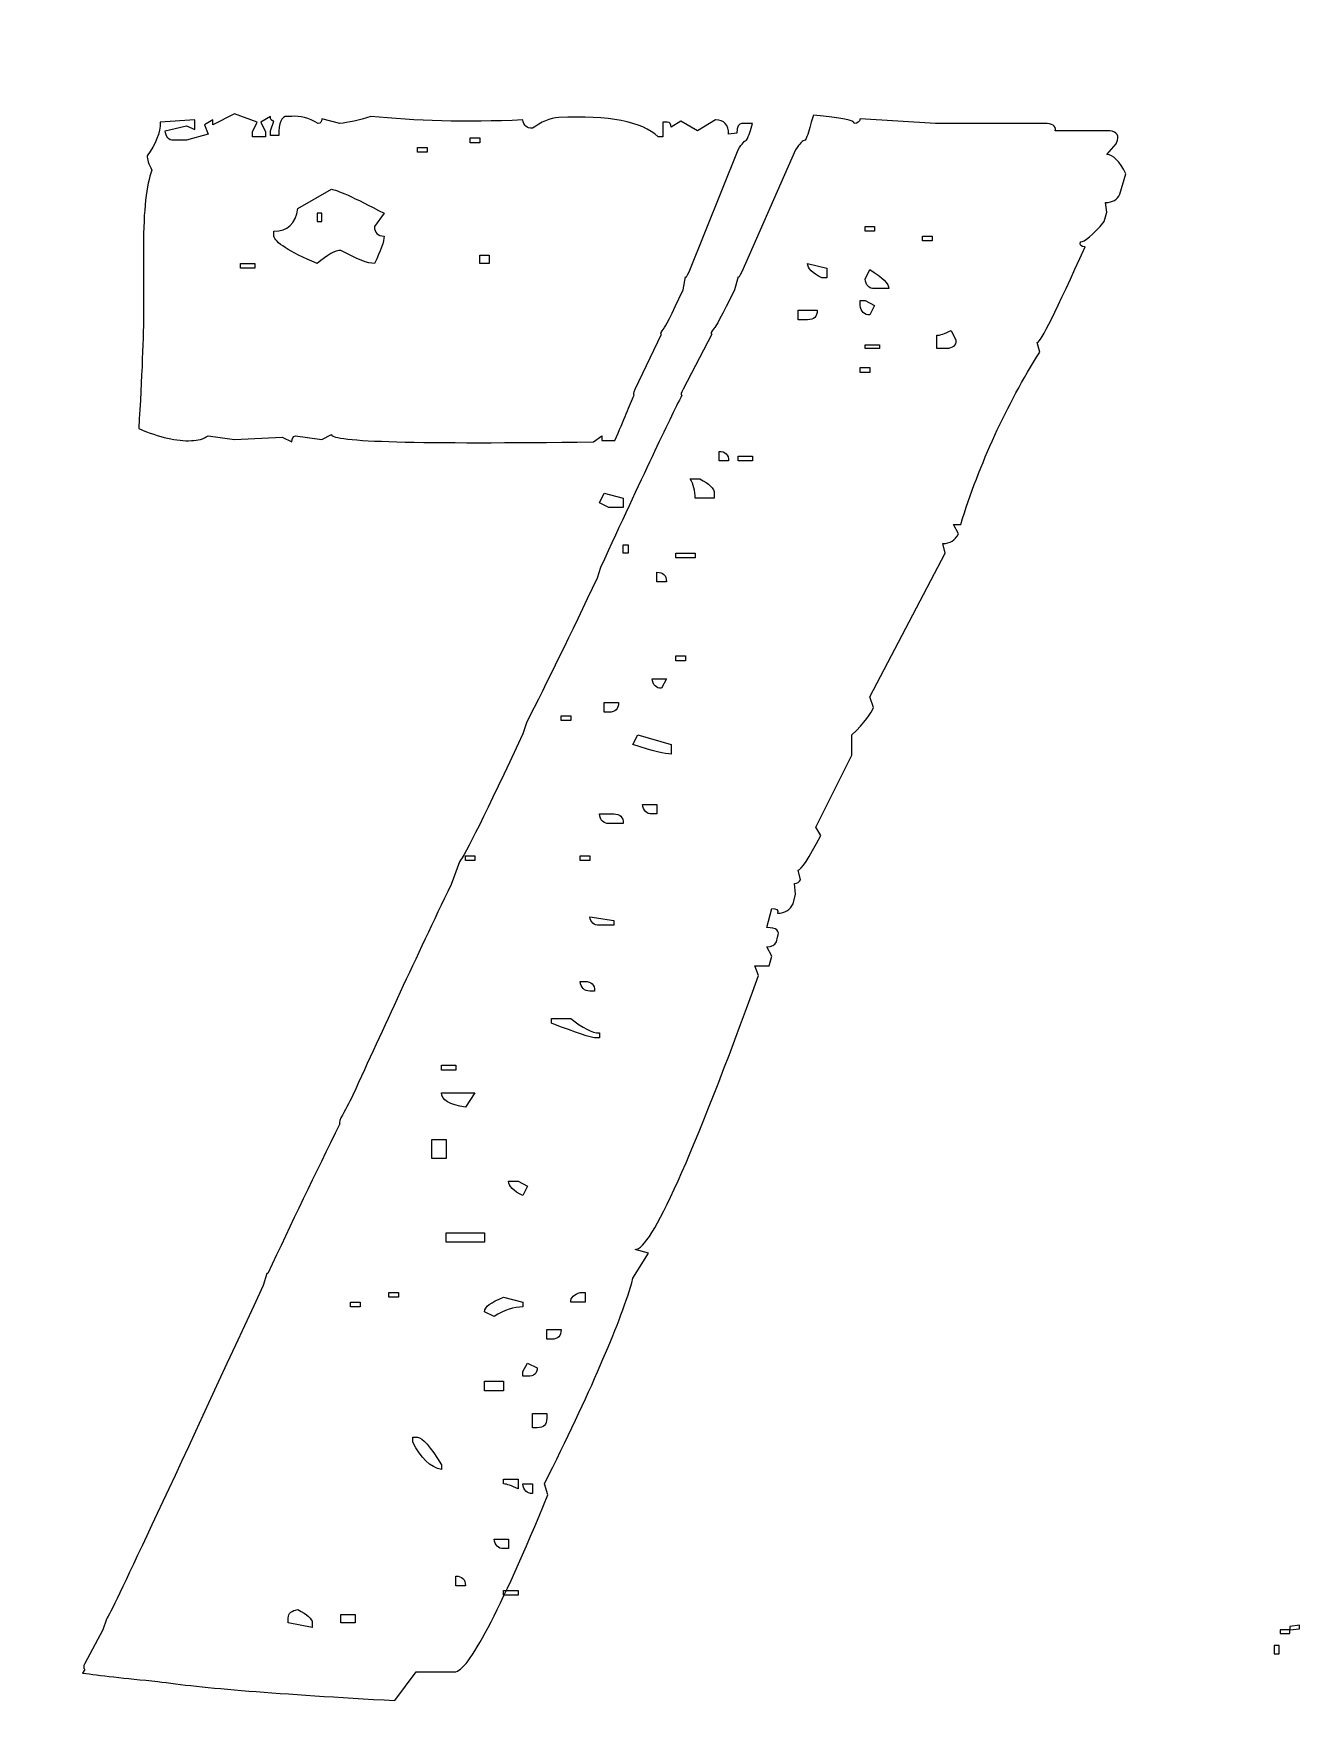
# Model space of a CAD drawing. Header units: centimetres. Extents: x -162 to 162, y -134 to 134.
# Drawn here: x 60.02 to 60.951, y -75.727 to -74.491 of the extents above; entities that cross this region are included whole.
import ezdxf

# ---------------------------------------------------------------- set-up
doc = ezdxf.new("R2010")
doc.units = ezdxf.units.CM
doc.header["$MEASUREMENT"] = 0
doc.layers.add('Capa 1', color=7, linetype='Continuous')
doc.layers.add('GUIDE', color=7, linetype='Continuous')

msp = doc.modelspace()

# ---------------------------------------------------------------- linework, layer by layer
at = {"layer": 'Capa 1', "lineweight": 9}
msp.add_open_spline([(64.17534, -77.13382), (64.17534, -77.13382), (63.52067, -77.13382), (63.52067, -77.13382), (63.52067, -77.13382), (63.52067, -73.08376), (63.52067, -73.08376), (63.52067, -73.08376), (49.42661, -73.08376), (49.42661, -73.08376), (49.42661, -73.08376), (49.42661, -77.13382), (49.42661, -77.13382), (49.42661, -77.13382), (48.77195, -77.13382), (48.77195, -77.13382), (48.71267, -77.13382), (48.66462, -77.1819), (48.66462, -77.24119), (48.66462, -77.24119), (48.66462, -77.78853), (48.66462, -77.78853), (48.66462, -77.84777), (48.71267, -77.89581), (48.77195, -77.89581), (48.77195, -77.89581), (49.42661, -77.89581), (49.42661, -77.89581), (49.42661, -77.89581), (63.52067, -77.89581), (63.52067, -77.89581), (63.52067, -77.89581), (64.17534, -77.89581), (64.17534, -77.89581), (64.23462, -77.89581), (64.28267, -77.84777), (64.28267, -77.78853), (64.28267, -77.78853), (64.28267, -77.24119), (64.28267, -77.24119), (64.28267, -77.1819), (64.23462, -77.13382), (64.17534, -77.13382)], degree=3, knots=[0, 0, 0, 0, 0.0714286, 0.0714286, 0.0714286, 0.1428571, 0.1428571, 0.1428571, 0.2142857, 0.2142857, 0.2142857, 0.2857143, 0.2857143, 0.2857143, 0.3571429, 0.3571429, 0.3571429, 0.4285714, 0.4285714, 0.4285714, 0.5, 0.5, 0.5, 0.5714286, 0.5714286, 0.5714286, 0.6428571, 0.6428571, 0.6428571, 0.7142857, 0.7142857, 0.7142857, 0.7857143, 0.7857143, 0.7857143, 0.8571429, 0.8571429, 0.8571429, 0.9285714, 0.9285714, 0.9285714, 1, 1, 1, 1], dxfattribs=at)
at = {"layer": 'Capa 1', "color": 2, "lineweight": 9}
for points, knots in [([(60.05568, -75.68652), (60.05568, -75.68652), (60.05742, -75.6839), (60.05742, -75.6839), (60.05626, -75.68332), (60.05626, -75.68186), (60.05742, -75.67954), (60.05742, -75.67954), (60.07052, -75.6551), (60.07052, -75.6551), (60.07052, -75.6551), (60.07314, -75.64724), (60.07314, -75.64724), (60.0743, -75.64724), (60.11241, -75.56606), (60.18748, -75.40371), (60.18748, -75.40371), (60.1901, -75.39498), (60.1901, -75.39498), (60.1901, -75.39498), (60.19097, -75.39498), (60.19097, -75.39498), (60.20785, -75.3589), (60.22531, -75.32253), (60.24335, -75.28587), (60.24277, -75.28587), (60.24306, -75.28441), (60.24422, -75.2815), (60.24713, -75.27626), (60.25004, -75.27074), (60.25295, -75.26492), (60.27506, -75.21604), (60.29892, -75.16483), (60.32453, -75.11129), (60.32453, -75.11129), (60.33064, -75.0947), (60.33064, -75.0947), (60.33471, -75.09005), (60.35013, -75.05892), (60.3769, -75.00131), (60.3769, -75.00131), (60.37952, -74.99345), (60.37952, -74.99345), (60.39465, -74.96377), (60.41181, -74.92857), (60.43102, -74.88783), (60.43102, -74.88783), (60.43364, -74.87998), (60.43364, -74.87998), (60.4639, -74.81422), (60.48368, -74.77232), (60.49299, -74.75428), (60.49183, -74.75428), (60.49212, -74.75283), (60.49386, -74.74992), (60.49386, -74.74992), (60.51481, -74.70976), (60.51481, -74.70976), (60.51365, -74.70976), (60.51423, -74.70831), (60.51656, -74.7054), (60.51714, -74.7054), (60.52209, -74.69609), (60.5314, -74.67747), (60.5314, -74.67747), (60.53402, -74.66787), (60.53402, -74.66787), (60.53402, -74.66903), (60.53489, -74.66787), (60.53664, -74.66437), (60.53664, -74.66437), (60.57592, -74.57534), (60.57592, -74.57534), (60.57882, -74.57068), (60.58115, -74.56836), (60.5829, -74.56836), (60.58464, -74.56487), (60.5861, -74.5605), (60.58726, -74.55526), (60.58726, -74.55526), (60.58901, -74.55003), (60.58901, -74.55003), (60.60938, -74.55177), (60.61927, -74.55381), (60.61869, -74.55614), (60.62101, -74.55614), (60.62247, -74.55497), (60.62305, -74.55264), (60.62305, -74.55264), (60.67804, -74.55614), (60.67804, -74.55614), (60.67804, -74.55614), (60.75747, -74.55614), (60.75747, -74.55614), (60.76329, -74.55614), (60.76591, -74.55788), (60.76533, -74.56137), (60.76533, -74.56137), (60.80286, -74.56137), (60.80286, -74.56137), (60.80927, -74.56137), (60.81188, -74.5637), (60.81072, -74.56836), (60.81072, -74.56836), (60.80985, -74.57098), (60.80985, -74.57098), (60.80985, -74.57098), (60.80286, -74.57883), (60.80286, -74.57883), (60.80752, -74.57883), (60.81218, -74.58349), (60.81683, -74.5928), (60.81683, -74.5928), (60.81247, -74.60764), (60.81247, -74.60764), (60.81072, -74.61171), (60.80723, -74.61375), (60.80199, -74.61375), (60.80199, -74.61375), (60.80286, -74.62073), (60.80286, -74.62073), (60.80286, -74.62073), (60.80112, -74.62771), (60.80112, -74.62771), (60.79239, -74.63761), (60.78657, -74.64255), (60.78366, -74.64255), (60.78308, -74.64488), (60.78424, -74.64604), (60.78715, -74.64604), (60.7662, -74.6926), (60.75457, -74.71587), (60.75224, -74.71587), (60.75224, -74.71587), (60.75398, -74.72286), (60.75398, -74.72286), (60.72954, -74.76185), (60.71034, -74.80374), (60.69637, -74.84855), (60.69637, -74.84855), (60.69114, -74.84855), (60.69114, -74.84855), (60.69114, -74.84855), (60.69463, -74.85553), (60.69463, -74.85553), (60.6923, -74.86019), (60.68852, -74.86252), (60.68328, -74.86252), (60.68328, -74.86252), (60.68503, -74.8695), (60.68503, -74.8695), (60.68503, -74.8695), (60.63003, -74.97425), (60.63003, -74.97425), (60.63003, -74.97425), (60.63265, -74.9821), (60.63265, -74.9821), (60.63149, -74.98618), (60.62625, -74.99287), (60.61694, -75.00218), (60.61694, -75.00218), (60.61694, -75.01702), (60.61694, -75.01702), (60.61694, -75.01702), (60.59075, -75.06939), (60.59075, -75.06939), (60.59075, -75.06939), (60.59425, -75.0755), (60.59425, -75.0755), (60.58552, -75.09238), (60.57999, -75.10081), (60.57766, -75.10081), (60.57766, -75.10081), (60.57941, -75.1078), (60.57941, -75.1078), (60.57882, -75.10954), (60.57737, -75.11042), (60.57504, -75.11042), (60.57504, -75.11042), (60.57592, -75.11827), (60.57592, -75.11827), (60.57592, -75.11827), (60.57417, -75.12526), (60.57417, -75.12526), (60.57184, -75.12991), (60.56806, -75.13224), (60.56282, -75.13224), (60.5634, -75.12991), (60.56195, -75.12875), (60.55846, -75.12875), (60.55846, -75.12875), (60.55497, -75.14271), (60.55497, -75.14271), (60.56195, -75.14271), (60.56457, -75.14504), (60.56282, -75.1497), (60.56282, -75.1497), (60.56195, -75.15319), (60.56195, -75.15319), (60.56079, -75.15552), (60.55846, -75.15668), (60.55497, -75.15668), (60.55497, -75.15668), (60.55846, -75.16366), (60.55846, -75.16366), (60.55846, -75.16366), (60.55671, -75.17065), (60.55671, -75.17065), (60.55671, -75.17065), (60.54624, -75.17065), (60.54624, -75.17065), (60.54624, -75.17065), (60.54886, -75.17763), (60.54886, -75.17763), (60.50056, -75.31089), (60.47059, -75.37752), (60.45895, -75.37752), (60.45895, -75.37752), (60.46855, -75.38014), (60.46855, -75.38014), (60.46855, -75.38014), (60.4572, -75.39847), (60.4572, -75.39847), (60.4572, -75.39847), (60.45633, -75.40196), (60.45633, -75.40196), (60.44702, -75.43338), (60.42578, -75.48226), (60.39261, -75.5486), (60.39261, -75.5486), (60.39523, -75.55646), (60.39523, -75.55646), (60.35973, -75.64258), (60.33704, -75.68565), (60.32714, -75.68565), (60.32714, -75.68565), (60.29921, -75.68565), (60.29921, -75.68565), (60.29921, -75.68565), (60.2835, -75.7066), (60.2835, -75.7066), (60.19912, -75.70194), (60.14151, -75.69728), (60.11067, -75.69263), (60.08623, -75.6903), (60.0679, -75.68826), (60.05568, -75.68652)], [0, 0, 0, 0, 0.0121951, 0.0121951, 0.0121951, 0.0243902, 0.0243902, 0.0243902, 0.0365854, 0.0365854, 0.0365854, 0.0487805, 0.0487805, 0.0487805, 0.0609756, 0.0609756, 0.0609756, 0.0731707, 0.0731707, 0.0731707, 0.0853659, 0.0853659, 0.0853659, 0.097561, 0.097561, 0.097561, 0.1097561, 0.1097561, 0.1097561, 0.1219512, 0.1219512, 0.1219512, 0.1341463, 0.1341463, 0.1341463, 0.1463415, 0.1463415, 0.1463415, 0.1585366, 0.1585366, 0.1585366, 0.1707317, 0.1707317, 0.1707317, 0.1829268, 0.1829268, 0.1829268, 0.195122, 0.195122, 0.195122, 0.2073171, 0.2073171, 0.2073171, 0.2195122, 0.2195122, 0.2195122, 0.2317073, 0.2317073, 0.2317073, 0.2439024, 0.2439024, 0.2439024, 0.2560976, 0.2560976, 0.2560976, 0.2682927, 0.2682927, 0.2682927, 0.2804878, 0.2804878, 0.2804878, 0.2926829, 0.2926829, 0.2926829, 0.304878, 0.304878, 0.304878, 0.3170732, 0.3170732, 0.3170732, 0.3292683, 0.3292683, 0.3292683, 0.3414634, 0.3414634, 0.3414634, 0.3536585, 0.3536585, 0.3536585, 0.3658537, 0.3658537, 0.3658537, 0.3780488, 0.3780488, 0.3780488, 0.3902439, 0.3902439, 0.3902439, 0.402439, 0.402439, 0.402439, 0.4146341, 0.4146341, 0.4146341, 0.4268293, 0.4268293, 0.4268293, 0.4390244, 0.4390244, 0.4390244, 0.4512195, 0.4512195, 0.4512195, 0.4634146, 0.4634146, 0.4634146, 0.4756098, 0.4756098, 0.4756098, 0.4878049, 0.4878049, 0.4878049, 0.5, 0.5, 0.5, 0.5121951, 0.5121951, 0.5121951, 0.5243902, 0.5243902, 0.5243902, 0.5365854, 0.5365854, 0.5365854, 0.5487805, 0.5487805, 0.5487805, 0.5609756, 0.5609756, 0.5609756, 0.5731707, 0.5731707, 0.5731707, 0.5853659, 0.5853659, 0.5853659, 0.597561, 0.597561, 0.597561, 0.6097561, 0.6097561, 0.6097561, 0.6219512, 0.6219512, 0.6219512, 0.6341463, 0.6341463, 0.6341463, 0.6463415, 0.6463415, 0.6463415, 0.6585366, 0.6585366, 0.6585366, 0.6707317, 0.6707317, 0.6707317, 0.6829268, 0.6829268, 0.6829268, 0.695122, 0.695122, 0.695122, 0.7073171, 0.7073171, 0.7073171, 0.7195122, 0.7195122, 0.7195122, 0.7317073, 0.7317073, 0.7317073, 0.7439024, 0.7439024, 0.7439024, 0.7560976, 0.7560976, 0.7560976, 0.7682927, 0.7682927, 0.7682927, 0.7804878, 0.7804878, 0.7804878, 0.7926829, 0.7926829, 0.7926829, 0.804878, 0.804878, 0.804878, 0.8170732, 0.8170732, 0.8170732, 0.8292683, 0.8292683, 0.8292683, 0.8414634, 0.8414634, 0.8414634, 0.8536585, 0.8536585, 0.8536585, 0.8658537, 0.8658537, 0.8658537, 0.8780488, 0.8780488, 0.8780488, 0.8902439, 0.8902439, 0.8902439, 0.902439, 0.902439, 0.902439, 0.9146341, 0.9146341, 0.9146341, 0.9268293, 0.9268293, 0.9268293, 0.9390244, 0.9390244, 0.9390244, 0.9512195, 0.9512195, 0.9512195, 0.9634146, 0.9634146, 0.9634146, 0.9756098, 0.9756098, 0.9756098, 0.9878049, 0.9878049, 0.9878049, 1, 1, 1, 1]), ([(60.44411, -74.78745), (60.44411, -74.78745), (60.43451, -74.78745), (60.43451, -74.78745), (60.43451, -74.78745), (60.43451, -74.78396), (60.43451, -74.78396), (60.43451, -74.78396), (60.4284, -74.78832), (60.4284, -74.78832), (60.30096, -74.79007), (60.23724, -74.78832), (60.23724, -74.78309), (60.23724, -74.78309), (60.23025, -74.78658), (60.23025, -74.78658), (60.23025, -74.78658), (60.21105, -74.78396), (60.21105, -74.78396), (60.2093, -74.78454), (60.20843, -74.786), (60.20843, -74.78832), (60.20843, -74.78832), (60.20145, -74.78483), (60.20145, -74.78483), (60.20145, -74.78483), (60.16653, -74.78658), (60.16653, -74.78658), (60.16653, -74.78658), (60.14733, -74.78396), (60.14733, -74.78396), (60.14384, -74.78629), (60.13977, -74.78745), (60.13511, -74.78745), (60.12464, -74.78803), (60.11183, -74.78512), (60.0967, -74.77872), (60.09903, -74.74031), (60.10019, -74.71122), (60.10019, -74.69143), (60.10019, -74.69143), (60.10019, -74.64604), (60.10019, -74.64604), (60.10019, -74.61927), (60.10223, -74.60065), (60.1063, -74.59018), (60.10398, -74.58552), (60.10281, -74.58203), (60.10281, -74.5797), (60.10921, -74.57098), (60.11241, -74.56283), (60.11241, -74.55526), (60.11241, -74.55526), (60.13773, -74.55352), (60.13773, -74.55352), (60.13773, -74.55352), (60.13773, -74.5605), (60.13773, -74.5605), (60.13773, -74.5605), (60.13162, -74.55788), (60.13162, -74.55788), (60.13162, -74.55788), (60.11591, -74.56137), (60.11591, -74.56137), (60.11649, -74.56603), (60.11852, -74.56836), (60.12202, -74.56836), (60.12202, -74.56836), (60.13162, -74.56836), (60.13162, -74.56836), (60.13162, -74.56836), (60.14733, -74.56399), (60.14733, -74.56399), (60.14733, -74.56399), (60.14471, -74.55701), (60.14471, -74.55701), (60.14471, -74.55701), (60.15082, -74.55352), (60.15082, -74.55352), (60.15082, -74.55352), (60.15082, -74.55701), (60.15082, -74.55701), (60.15082, -74.55701), (60.16653, -74.54915), (60.16653, -74.54915), (60.16653, -74.54915), (60.18312, -74.55526), (60.18312, -74.55526), (60.18312, -74.55526), (60.17963, -74.56225), (60.17963, -74.56225), (60.17963, -74.56225), (60.17963, -74.56574), (60.17963, -74.56574), (60.17963, -74.56574), (60.18923, -74.56574), (60.18923, -74.56574), (60.18923, -74.56574), (60.18923, -74.56225), (60.18923, -74.56225), (60.18923, -74.56225), (60.18574, -74.55526), (60.18574, -74.55526), (60.18574, -74.55526), (60.19272, -74.5509), (60.19272, -74.5509), (60.19272, -74.55323), (60.19359, -74.55439), (60.19534, -74.55439), (60.19534, -74.55439), (60.19272, -74.56137), (60.19272, -74.56137), (60.19272, -74.56137), (60.19272, -74.56487), (60.19272, -74.56487), (60.19272, -74.56487), (60.19883, -74.56487), (60.19883, -74.56487), (60.19883, -74.55555), (60.20087, -74.5509), (60.20494, -74.5509), (60.20494, -74.5509), (60.20843, -74.5509), (60.20843, -74.5509), (60.21425, -74.55032), (60.22065, -74.55206), (60.22764, -74.55614), (60.22938, -74.55614), (60.23025, -74.55497), (60.23025, -74.55264), (60.23025, -74.55264), (60.24335, -74.55614), (60.24335, -74.55614), (60.24975, -74.55555), (60.25731, -74.55381), (60.26604, -74.5509), (60.29805, -74.55439), (60.335, -74.55526), (60.3769, -74.55352), (60.37748, -74.55759), (60.37981, -74.55963), (60.38388, -74.55963), (60.39028, -74.55497), (60.39668, -74.55235), (60.40308, -74.55177), (60.43975, -74.55003), (60.4639, -74.55468), (60.47553, -74.56574), (60.47553, -74.56574), (60.47903, -74.56574), (60.47903, -74.56574), (60.47903, -74.56574), (60.47903, -74.55526), (60.47903, -74.55526), (60.47903, -74.55526), (60.48252, -74.55526), (60.48252, -74.55526), (60.48426, -74.55526), (60.48514, -74.55643), (60.48514, -74.55875), (60.48514, -74.55875), (60.49212, -74.55439), (60.49212, -74.55439), (60.49212, -74.55439), (60.50434, -74.56137), (60.50434, -74.56137), (60.50434, -74.56137), (60.51743, -74.55352), (60.51743, -74.55352), (60.52383, -74.55352), (60.52703, -74.55701), (60.52703, -74.56399), (60.52703, -74.56399), (60.53314, -74.56312), (60.53314, -74.56312), (60.53314, -74.55846), (60.53431, -74.55614), (60.53664, -74.55614), (60.53664, -74.55614), (60.54449, -74.55614), (60.54449, -74.55614), (60.54333, -74.56079), (60.54187, -74.56487), (60.54013, -74.56836), (60.53896, -74.56836), (60.53693, -74.57068), (60.53402, -74.57534), (60.53402, -74.57534), (60.49823, -74.66437), (60.49823, -74.66437), (60.49648, -74.66787), (60.49561, -74.66903), (60.49561, -74.66787), (60.49561, -74.66787), (60.49386, -74.67747), (60.49386, -74.67747), (60.48514, -74.69609), (60.48048, -74.7054), (60.4799, -74.7054), (60.47757, -74.70831), (60.47699, -74.70976), (60.47815, -74.70976), (60.47815, -74.70976), (60.45895, -74.74992), (60.45895, -74.74992), (60.45779, -74.75283), (60.45749, -74.75428), (60.45808, -74.75428), (60.45517, -74.76126), (60.45051, -74.77232), (60.44411, -74.78745)], [0, 0, 0, 0, 0.0142857, 0.0142857, 0.0142857, 0.0285714, 0.0285714, 0.0285714, 0.0428571, 0.0428571, 0.0428571, 0.0571429, 0.0571429, 0.0571429, 0.0714286, 0.0714286, 0.0714286, 0.0857143, 0.0857143, 0.0857143, 0.1, 0.1, 0.1, 0.1142857, 0.1142857, 0.1142857, 0.1285714, 0.1285714, 0.1285714, 0.1428571, 0.1428571, 0.1428571, 0.1571429, 0.1571429, 0.1571429, 0.1714286, 0.1714286, 0.1714286, 0.1857143, 0.1857143, 0.1857143, 0.2, 0.2, 0.2, 0.2142857, 0.2142857, 0.2142857, 0.2285714, 0.2285714, 0.2285714, 0.2428571, 0.2428571, 0.2428571, 0.2571429, 0.2571429, 0.2571429, 0.2714286, 0.2714286, 0.2714286, 0.2857143, 0.2857143, 0.2857143, 0.3, 0.3, 0.3, 0.3142857, 0.3142857, 0.3142857, 0.3285714, 0.3285714, 0.3285714, 0.3428571, 0.3428571, 0.3428571, 0.3571429, 0.3571429, 0.3571429, 0.3714286, 0.3714286, 0.3714286, 0.3857143, 0.3857143, 0.3857143, 0.4, 0.4, 0.4, 0.4142857, 0.4142857, 0.4142857, 0.4285714, 0.4285714, 0.4285714, 0.4428571, 0.4428571, 0.4428571, 0.4571429, 0.4571429, 0.4571429, 0.4714286, 0.4714286, 0.4714286, 0.4857143, 0.4857143, 0.4857143, 0.5, 0.5, 0.5, 0.5142857, 0.5142857, 0.5142857, 0.5285714, 0.5285714, 0.5285714, 0.5428571, 0.5428571, 0.5428571, 0.5571429, 0.5571429, 0.5571429, 0.5714286, 0.5714286, 0.5714286, 0.5857143, 0.5857143, 0.5857143, 0.6, 0.6, 0.6, 0.6142857, 0.6142857, 0.6142857, 0.6285714, 0.6285714, 0.6285714, 0.6428571, 0.6428571, 0.6428571, 0.6571429, 0.6571429, 0.6571429, 0.6714286, 0.6714286, 0.6714286, 0.6857143, 0.6857143, 0.6857143, 0.7, 0.7, 0.7, 0.7142857, 0.7142857, 0.7142857, 0.7285714, 0.7285714, 0.7285714, 0.7428571, 0.7428571, 0.7428571, 0.7571429, 0.7571429, 0.7571429, 0.7714286, 0.7714286, 0.7714286, 0.7857143, 0.7857143, 0.7857143, 0.8, 0.8, 0.8, 0.8142857, 0.8142857, 0.8142857, 0.8285714, 0.8285714, 0.8285714, 0.8428571, 0.8428571, 0.8428571, 0.8571429, 0.8571429, 0.8571429, 0.8714286, 0.8714286, 0.8714286, 0.8857143, 0.8857143, 0.8857143, 0.9, 0.9, 0.9, 0.9142857, 0.9142857, 0.9142857, 0.9285714, 0.9285714, 0.9285714, 0.9428571, 0.9428571, 0.9428571, 0.9571429, 0.9571429, 0.9571429, 0.9714286, 0.9714286, 0.9714286, 0.9857143, 0.9857143, 0.9857143, 1, 1, 1, 1]), ([(60.30008, -74.57359), (60.30008, -74.57359), (60.30008, -74.57709), (60.30008, -74.57709), (60.30008, -74.57709), (60.30707, -74.57709), (60.30707, -74.57709), (60.30707, -74.57709), (60.30707, -74.57359), (60.30707, -74.57359), (60.30707, -74.57359), (60.30008, -74.57359), (60.30008, -74.57359)], [0, 0, 0, 0, 0.25, 0.25, 0.25, 0.5, 0.5, 0.5, 0.75, 0.75, 0.75, 1, 1, 1, 1]), ([(60.33849, -74.56661), (60.33849, -74.56661), (60.33849, -74.5701), (60.33849, -74.5701), (60.33849, -74.5701), (60.34547, -74.5701), (60.34547, -74.5701), (60.34547, -74.5701), (60.34547, -74.56661), (60.34547, -74.56661), (60.34547, -74.56661), (60.33849, -74.56661), (60.33849, -74.56661)], [0, 0, 0, 0, 0.25, 0.25, 0.25, 0.5, 0.5, 0.5, 0.75, 0.75, 0.75, 1, 1, 1, 1]), ([(60.23724, -74.60414), (60.23724, -74.60414), (60.2128, -74.61811), (60.2128, -74.61811), (60.21105, -74.62917), (60.20523, -74.6347), (60.19534, -74.6347), (60.19534, -74.6347), (60.19534, -74.63819), (60.19534, -74.63819), (60.19592, -74.64284), (60.2064, -74.64953), (60.22676, -74.65826), (60.23433, -74.65186), (60.24015, -74.64866), (60.24422, -74.64866), (60.25586, -74.65506), (60.26401, -74.65826), (60.26866, -74.65826), (60.27332, -74.64895), (60.27564, -74.64226), (60.27564, -74.63819), (60.27099, -74.63819), (60.26866, -74.63586), (60.26866, -74.6312), (60.26866, -74.6312), (60.27564, -74.6216), (60.27564, -74.6216), (60.25353, -74.60996), (60.24073, -74.60414), (60.23724, -74.60414)], [0, 0, 0, 0, 0.1, 0.1, 0.1, 0.2, 0.2, 0.2, 0.3, 0.3, 0.3, 0.4, 0.4, 0.4, 0.5, 0.5, 0.5, 0.6, 0.6, 0.6, 0.7, 0.7, 0.7, 0.8, 0.8, 0.8, 0.9, 0.9, 0.9, 1, 1, 1, 1]), ([(60.22676, -74.6216), (60.22676, -74.6216), (60.23025, -74.6216), (60.23025, -74.6216), (60.23025, -74.6216), (60.23025, -74.62771), (60.23025, -74.62771), (60.23025, -74.62771), (60.22676, -74.62771), (60.22676, -74.62771), (60.22676, -74.62771), (60.22676, -74.6216), (60.22676, -74.6216)], [0, 0, 0, 0, 0.25, 0.25, 0.25, 0.5, 0.5, 0.5, 0.75, 0.75, 0.75, 1, 1, 1, 1]), ([(60.62654, -74.6312), (60.62654, -74.6312), (60.62654, -74.6347), (60.62654, -74.6347), (60.62654, -74.6347), (60.63353, -74.6347), (60.63353, -74.6347), (60.63353, -74.6347), (60.63353, -74.6312), (60.63353, -74.6312), (60.63353, -74.6312), (60.62654, -74.6312), (60.62654, -74.6312)], [0, 0, 0, 0, 0.25, 0.25, 0.25, 0.5, 0.5, 0.5, 0.75, 0.75, 0.75, 1, 1, 1, 1]), ([(60.66844, -74.63819), (60.66844, -74.63819), (60.66844, -74.64168), (60.66844, -74.64168), (60.66844, -74.64168), (60.67542, -74.64168), (60.67542, -74.64168), (60.67542, -74.64168), (60.67542, -74.63819), (60.67542, -74.63819), (60.67542, -74.63819), (60.66844, -74.63819), (60.66844, -74.63819)], [0, 0, 0, 0, 0.25, 0.25, 0.25, 0.5, 0.5, 0.5, 0.75, 0.75, 0.75, 1, 1, 1, 1]), ([(60.1709, -74.65826), (60.1709, -74.65826), (60.1709, -74.66176), (60.1709, -74.66176), (60.1709, -74.66176), (60.18137, -74.66176), (60.18137, -74.66176), (60.18137, -74.66176), (60.18137, -74.65826), (60.18137, -74.65826), (60.18137, -74.65826), (60.1709, -74.65826), (60.1709, -74.65826)], [0, 0, 0, 0, 0.25, 0.25, 0.25, 0.5, 0.5, 0.5, 0.75, 0.75, 0.75, 1, 1, 1, 1]), ([(60.34547, -74.65215), (60.34547, -74.65215), (60.34547, -74.65826), (60.34547, -74.65826), (60.34547, -74.65826), (60.35246, -74.65826), (60.35246, -74.65826), (60.35246, -74.65826), (60.35246, -74.65215), (60.35246, -74.65215), (60.35246, -74.65215), (60.34547, -74.65215), (60.34547, -74.65215)], [0, 0, 0, 0, 0.25, 0.25, 0.25, 0.5, 0.5, 0.5, 0.75, 0.75, 0.75, 1, 1, 1, 1]), ([(60.58464, -74.65826), (60.58464, -74.66176), (60.58814, -74.66525), (60.59512, -74.66874), (60.59512, -74.66874), (60.59861, -74.66874), (60.59861, -74.66874), (60.59861, -74.66874), (60.59861, -74.66176), (60.59861, -74.66176), (60.59861, -74.66176), (60.58464, -74.65826), (60.58464, -74.65826)], [0, 0, 0, 0, 0.25, 0.25, 0.25, 0.5, 0.5, 0.5, 0.75, 0.75, 0.75, 1, 1, 1, 1]), ([(60.63003, -74.66263), (60.63003, -74.66263), (60.62654, -74.66961), (60.62654, -74.66961), (60.62712, -74.67427), (60.62945, -74.67659), (60.63353, -74.67659), (60.63353, -74.67659), (60.644, -74.67659), (60.644, -74.67659), (60.644, -74.6731), (60.63934, -74.66845), (60.63003, -74.66263)], [0, 0, 0, 0, 0.25, 0.25, 0.25, 0.5, 0.5, 0.5, 0.75, 0.75, 0.75, 1, 1, 1, 1]), ([(60.62305, -74.68532), (60.62305, -74.68532), (60.62305, -74.68881), (60.62305, -74.68881), (60.62363, -74.69347), (60.62596, -74.6958), (60.63003, -74.6958), (60.63003, -74.6958), (60.63353, -74.68881), (60.63353, -74.68881), (60.63353, -74.68881), (60.62654, -74.68532), (60.62654, -74.68532), (60.62654, -74.68532), (60.62305, -74.68532), (60.62305, -74.68532)], [0, 0, 0, 0, 0.2, 0.2, 0.2, 0.4, 0.4, 0.4, 0.6, 0.6, 0.6, 0.8, 0.8, 0.8, 1, 1, 1, 1]), ([(60.57766, -74.69231), (60.57766, -74.69231), (60.57766, -74.69929), (60.57766, -74.69929), (60.57766, -74.69929), (60.58464, -74.69929), (60.58464, -74.69929), (60.5893, -74.69929), (60.59163, -74.69696), (60.59163, -74.69231), (60.59163, -74.69231), (60.57766, -74.69231), (60.57766, -74.69231)], [0, 0, 0, 0, 0.25, 0.25, 0.25, 0.5, 0.5, 0.5, 0.75, 0.75, 0.75, 1, 1, 1, 1]), ([(60.67892, -74.71064), (60.67892, -74.71064), (60.67892, -74.72024), (60.67892, -74.72024), (60.67892, -74.72024), (60.6859, -74.72024), (60.6859, -74.72024), (60.69055, -74.72024), (60.69288, -74.7182), (60.69288, -74.71413), (60.69288, -74.71413), (60.68939, -74.70714), (60.68939, -74.70714), (60.68473, -74.70947), (60.68124, -74.71064), (60.67892, -74.71064)], [0, 0, 0, 0, 0.2, 0.2, 0.2, 0.4, 0.4, 0.4, 0.6, 0.6, 0.6, 0.8, 0.8, 0.8, 1, 1, 1, 1]), ([(60.62654, -74.71762), (60.62654, -74.71762), (60.62654, -74.72024), (60.62654, -74.72024), (60.62654, -74.72024), (60.63702, -74.72024), (60.63702, -74.72024), (60.63702, -74.72024), (60.63702, -74.71762), (60.63702, -74.71762), (60.63702, -74.71762), (60.62654, -74.71762), (60.62654, -74.71762)], [0, 0, 0, 0, 0.25, 0.25, 0.25, 0.5, 0.5, 0.5, 0.75, 0.75, 0.75, 1, 1, 1, 1]), ([(60.62305, -74.7342), (60.62305, -74.7342), (60.62305, -74.7377), (60.62305, -74.7377), (60.62305, -74.7377), (60.63003, -74.7377), (60.63003, -74.7377), (60.63003, -74.7377), (60.63003, -74.7342), (60.63003, -74.7342), (60.63003, -74.7342), (60.62305, -74.7342), (60.62305, -74.7342)], [0, 0, 0, 0, 0.25, 0.25, 0.25, 0.5, 0.5, 0.5, 0.75, 0.75, 0.75, 1, 1, 1, 1]), ([(60.52005, -74.79531), (60.52005, -74.79531), (60.52005, -74.80229), (60.52005, -74.80229), (60.52005, -74.80229), (60.52703, -74.80229), (60.52703, -74.80229), (60.52703, -74.79763), (60.52471, -74.79531), (60.52005, -74.79531)], [0, 0, 0, 0, 0.3333333, 0.3333333, 0.3333333, 0.6666667, 0.6666667, 0.6666667, 1, 1, 1, 1]), ([(60.53402, -74.7988), (60.53402, -74.7988), (60.53402, -74.80229), (60.53402, -74.80229), (60.53402, -74.80229), (60.54449, -74.80229), (60.54449, -74.80229), (60.54449, -74.80229), (60.54449, -74.7988), (60.54449, -74.7988), (60.54449, -74.7988), (60.53402, -74.7988), (60.53402, -74.7988)], [0, 0, 0, 0, 0.25, 0.25, 0.25, 0.5, 0.5, 0.5, 0.75, 0.75, 0.75, 1, 1, 1, 1]), ([(60.4991, -74.81538), (60.50143, -74.81946), (60.50259, -74.82411), (60.50259, -74.82935), (60.50259, -74.82935), (60.51656, -74.82935), (60.51656, -74.82935), (60.51656, -74.82935), (60.51656, -74.82586), (60.51656, -74.82586), (60.51656, -74.82237), (60.51307, -74.81887), (60.50608, -74.81538), (60.50608, -74.81538), (60.4991, -74.81538), (60.4991, -74.81538)], [0, 0, 0, 0, 0.2, 0.2, 0.2, 0.4, 0.4, 0.4, 0.6, 0.6, 0.6, 0.8, 0.8, 0.8, 1, 1, 1, 1]), ([(60.43625, -74.82586), (60.43625, -74.82586), (60.43276, -74.83284), (60.43276, -74.83284), (60.43276, -74.83284), (60.43975, -74.83633), (60.43975, -74.83633), (60.43975, -74.83633), (60.45022, -74.83633), (60.45022, -74.83633), (60.45022, -74.83633), (60.45022, -74.82935), (60.45022, -74.82935), (60.45022, -74.82935), (60.43625, -74.82586), (60.43625, -74.82586)], [0, 0, 0, 0, 0.2, 0.2, 0.2, 0.4, 0.4, 0.4, 0.6, 0.6, 0.6, 0.8, 0.8, 0.8, 1, 1, 1, 1]), ([(60.45022, -74.86339), (60.45022, -74.86339), (60.45022, -74.8695), (60.45022, -74.8695), (60.45022, -74.8695), (60.45371, -74.8695), (60.45371, -74.8695), (60.45371, -74.8695), (60.45371, -74.86339), (60.45371, -74.86339), (60.45371, -74.86339), (60.45022, -74.86339), (60.45022, -74.86339)], [0, 0, 0, 0, 0.25, 0.25, 0.25, 0.5, 0.5, 0.5, 0.75, 0.75, 0.75, 1, 1, 1, 1]), ([(60.48863, -74.8695), (60.48863, -74.8695), (60.48863, -74.87299), (60.48863, -74.87299), (60.48863, -74.87299), (60.50259, -74.87299), (60.50259, -74.87299), (60.50259, -74.87299), (60.50259, -74.8695), (60.50259, -74.8695), (60.50259, -74.8695), (60.48863, -74.8695), (60.48863, -74.8695)], [0, 0, 0, 0, 0.25, 0.25, 0.25, 0.5, 0.5, 0.5, 0.75, 0.75, 0.75, 1, 1, 1, 1]), ([(60.47466, -74.88347), (60.47466, -74.88347), (60.47466, -74.89045), (60.47466, -74.89045), (60.47466, -74.89045), (60.48164, -74.89045), (60.48164, -74.89045), (60.48164, -74.88579), (60.47932, -74.88347), (60.47466, -74.88347)], [0, 0, 0, 0, 0.3333333, 0.3333333, 0.3333333, 0.6666667, 0.6666667, 0.6666667, 1, 1, 1, 1]), ([(60.48863, -74.94457), (60.48863, -74.94457), (60.48863, -74.94806), (60.48863, -74.94806), (60.48863, -74.94806), (60.49561, -74.94806), (60.49561, -74.94806), (60.49561, -74.94806), (60.49561, -74.94457), (60.49561, -74.94457), (60.49561, -74.94457), (60.48863, -74.94457), (60.48863, -74.94457)], [0, 0, 0, 0, 0.25, 0.25, 0.25, 0.5, 0.5, 0.5, 0.75, 0.75, 0.75, 1, 1, 1, 1]), ([(60.47117, -74.96115), (60.47175, -74.96581), (60.47408, -74.96814), (60.47815, -74.96814), (60.47815, -74.96814), (60.48164, -74.96115), (60.48164, -74.96115), (60.48164, -74.96115), (60.47117, -74.96115), (60.47117, -74.96115)], [0, 0, 0, 0, 0.3333333, 0.3333333, 0.3333333, 0.6666667, 0.6666667, 0.6666667, 1, 1, 1, 1]), ([(60.43625, -74.97861), (60.43625, -74.97861), (60.43625, -74.98559), (60.43625, -74.98559), (60.43625, -74.98559), (60.43975, -74.98559), (60.43975, -74.98559), (60.4444, -74.98559), (60.44673, -74.98327), (60.44673, -74.97861), (60.44673, -74.97861), (60.43625, -74.97861), (60.43625, -74.97861)], [0, 0, 0, 0, 0.25, 0.25, 0.25, 0.5, 0.5, 0.5, 0.75, 0.75, 0.75, 1, 1, 1, 1]), ([(60.40483, -74.98821), (60.40483, -74.98821), (60.40483, -74.9917), (60.40483, -74.9917), (60.40483, -74.9917), (60.41181, -74.9917), (60.41181, -74.9917), (60.41181, -74.9917), (60.41181, -74.98821), (60.41181, -74.98821), (60.41181, -74.98821), (60.40483, -74.98821), (60.40483, -74.98821)], [0, 0, 0, 0, 0.25, 0.25, 0.25, 0.5, 0.5, 0.5, 0.75, 0.75, 0.75, 1, 1, 1, 1]), ([(60.46069, -75.00218), (60.46069, -75.00218), (60.4572, -75.00916), (60.4572, -75.00916), (60.47175, -75.01382), (60.48106, -75.01615), (60.48514, -75.01615), (60.48514, -75.01615), (60.48514, -75.00916), (60.48514, -75.00916), (60.48514, -75.00916), (60.46069, -75.00218), (60.46069, -75.00218)], [0, 0, 0, 0, 0.25, 0.25, 0.25, 0.5, 0.5, 0.5, 0.75, 0.75, 0.75, 1, 1, 1, 1]), ([(60.46419, -75.05281), (60.46477, -75.05746), (60.4671, -75.05979), (60.47117, -75.05979), (60.47117, -75.05979), (60.47466, -75.05979), (60.47466, -75.05979), (60.47466, -75.05979), (60.47466, -75.05281), (60.47466, -75.05281), (60.47466, -75.05281), (60.46419, -75.05281), (60.46419, -75.05281)], [0, 0, 0, 0, 0.25, 0.25, 0.25, 0.5, 0.5, 0.5, 0.75, 0.75, 0.75, 1, 1, 1, 1]), ([(60.43276, -75.05979), (60.43334, -75.06444), (60.43567, -75.06677), (60.43975, -75.06677), (60.43975, -75.06677), (60.45022, -75.06677), (60.45022, -75.06677), (60.45022, -75.06212), (60.44789, -75.05979), (60.44324, -75.05979), (60.44324, -75.05979), (60.43276, -75.05979), (60.43276, -75.05979)], [0, 0, 0, 0, 0.25, 0.25, 0.25, 0.5, 0.5, 0.5, 0.75, 0.75, 0.75, 1, 1, 1, 1]), ([(60.335, -75.09034), (60.335, -75.09034), (60.335, -75.09383), (60.335, -75.09383), (60.335, -75.09383), (60.34198, -75.09383), (60.34198, -75.09383), (60.34198, -75.09383), (60.34198, -75.09034), (60.34198, -75.09034), (60.34198, -75.09034), (60.335, -75.09034), (60.335, -75.09034)], [0, 0, 0, 0, 0.25, 0.25, 0.25, 0.5, 0.5, 0.5, 0.75, 0.75, 0.75, 1, 1, 1, 1]), ([(60.4188, -75.09034), (60.4188, -75.09034), (60.4188, -75.09383), (60.4188, -75.09383), (60.4188, -75.09383), (60.42578, -75.09383), (60.42578, -75.09383), (60.42578, -75.09383), (60.42578, -75.09034), (60.42578, -75.09034), (60.42578, -75.09034), (60.4188, -75.09034), (60.4188, -75.09034)], [0, 0, 0, 0, 0.25, 0.25, 0.25, 0.5, 0.5, 0.5, 0.75, 0.75, 0.75, 1, 1, 1, 1]), ([(60.42578, -75.13486), (60.42636, -75.13893), (60.42869, -75.14097), (60.43276, -75.14097), (60.43276, -75.14097), (60.44324, -75.14097), (60.44324, -75.14097), (60.44324, -75.14097), (60.44324, -75.13748), (60.44324, -75.13748), (60.44324, -75.13748), (60.42578, -75.13486), (60.42578, -75.13486)], [0, 0, 0, 0, 0.25, 0.25, 0.25, 0.5, 0.5, 0.5, 0.75, 0.75, 0.75, 1, 1, 1, 1]), ([(60.4188, -75.18199), (60.41938, -75.18665), (60.42171, -75.18898), (60.42578, -75.18898), (60.42578, -75.18898), (60.42927, -75.18898), (60.42927, -75.18898), (60.42927, -75.18432), (60.42694, -75.18199), (60.42229, -75.18199), (60.42229, -75.18199), (60.4188, -75.18199), (60.4188, -75.18199)], [0, 0, 0, 0, 0.25, 0.25, 0.25, 0.5, 0.5, 0.5, 0.75, 0.75, 0.75, 1, 1, 1, 1]), ([(60.39785, -75.20905), (60.39785, -75.20905), (60.39785, -75.21254), (60.39785, -75.21254), (60.41647, -75.21953), (60.42694, -75.22302), (60.42927, -75.22302), (60.42927, -75.22302), (60.43276, -75.22302), (60.43276, -75.22302), (60.43276, -75.22302), (60.43276, -75.21953), (60.43276, -75.21953), (60.42753, -75.21953), (60.42054, -75.21604), (60.41181, -75.20905), (60.41181, -75.20905), (60.39785, -75.20905), (60.39785, -75.20905)], [0, 0, 0, 0, 0.1666667, 0.1666667, 0.1666667, 0.3333333, 0.3333333, 0.3333333, 0.5, 0.5, 0.5, 0.6666667, 0.6666667, 0.6666667, 0.8333333, 0.8333333, 0.8333333, 1, 1, 1, 1]), ([(60.31754, -75.24309), (60.31754, -75.24309), (60.31754, -75.24659), (60.31754, -75.24659), (60.31754, -75.24659), (60.32802, -75.24659), (60.32802, -75.24659), (60.32802, -75.24659), (60.32802, -75.24309), (60.32802, -75.24309), (60.32802, -75.24309), (60.31754, -75.24309), (60.31754, -75.24309)], [0, 0, 0, 0, 0.25, 0.25, 0.25, 0.5, 0.5, 0.5, 0.75, 0.75, 0.75, 1, 1, 1, 1]), ([(60.31754, -75.26317), (60.31754, -75.26841), (60.32336, -75.2719), (60.335, -75.27365), (60.335, -75.27365), (60.34198, -75.26317), (60.34198, -75.26317), (60.34198, -75.26317), (60.31754, -75.26317), (60.31754, -75.26317)], [0, 0, 0, 0, 0.3333333, 0.3333333, 0.3333333, 0.6666667, 0.6666667, 0.6666667, 1, 1, 1, 1]), ([(60.31056, -75.29721), (60.31056, -75.29721), (60.31056, -75.31118), (60.31056, -75.31118), (60.31056, -75.31118), (60.32103, -75.31118), (60.32103, -75.31118), (60.32103, -75.31118), (60.32103, -75.29721), (60.32103, -75.29721), (60.32103, -75.29721), (60.31056, -75.29721), (60.31056, -75.29721)], [0, 0, 0, 0, 0.25, 0.25, 0.25, 0.5, 0.5, 0.5, 0.75, 0.75, 0.75, 1, 1, 1, 1]), ([(60.36642, -75.32776), (60.36642, -75.33126), (60.36991, -75.33475), (60.3769, -75.33824), (60.3769, -75.33824), (60.38039, -75.33126), (60.38039, -75.33126), (60.38039, -75.33126), (60.37341, -75.32776), (60.37341, -75.32776), (60.37341, -75.32776), (60.36642, -75.32776), (60.36642, -75.32776)], [0, 0, 0, 0, 0.25, 0.25, 0.25, 0.5, 0.5, 0.5, 0.75, 0.75, 0.75, 1, 1, 1, 1]), ([(60.32103, -75.3653), (60.32103, -75.3653), (60.32103, -75.37228), (60.32103, -75.37228), (60.32103, -75.37228), (60.34897, -75.37228), (60.34897, -75.37228), (60.34897, -75.37228), (60.34897, -75.3653), (60.34897, -75.3653), (60.34897, -75.3653), (60.32103, -75.3653), (60.32103, -75.3653)], [0, 0, 0, 0, 0.25, 0.25, 0.25, 0.5, 0.5, 0.5, 0.75, 0.75, 0.75, 1, 1, 1, 1]), ([(60.2512, -75.41593), (60.2512, -75.41593), (60.2512, -75.41942), (60.2512, -75.41942), (60.2512, -75.41942), (60.25819, -75.41942), (60.25819, -75.41942), (60.25819, -75.41942), (60.25819, -75.41593), (60.25819, -75.41593), (60.25819, -75.41593), (60.2512, -75.41593), (60.2512, -75.41593)], [0, 0, 0, 0, 0.25, 0.25, 0.25, 0.5, 0.5, 0.5, 0.75, 0.75, 0.75, 1, 1, 1, 1]), ([(60.27914, -75.40894), (60.27914, -75.40894), (60.27914, -75.41243), (60.27914, -75.41243), (60.27914, -75.41243), (60.28612, -75.41243), (60.28612, -75.41243), (60.28612, -75.41243), (60.28612, -75.40894), (60.28612, -75.40894), (60.28612, -75.40894), (60.27914, -75.40894), (60.27914, -75.40894)], [0, 0, 0, 0, 0.25, 0.25, 0.25, 0.5, 0.5, 0.5, 0.75, 0.75, 0.75, 1, 1, 1, 1]), ([(60.34897, -75.42291), (60.34897, -75.42291), (60.35595, -75.4264), (60.35595, -75.4264), (60.36351, -75.42174), (60.3705, -75.41942), (60.3769, -75.41942), (60.3769, -75.41942), (60.3769, -75.41593), (60.3769, -75.41593), (60.3769, -75.41593), (60.36293, -75.41243), (60.36293, -75.41243), (60.35362, -75.41593), (60.34897, -75.41942), (60.34897, -75.42291)], [0, 0, 0, 0, 0.2, 0.2, 0.2, 0.4, 0.4, 0.4, 0.6, 0.6, 0.6, 0.8, 0.8, 0.8, 1, 1, 1, 1]), ([(60.41181, -75.41593), (60.41181, -75.41593), (60.42229, -75.41593), (60.42229, -75.41593), (60.42229, -75.41593), (60.42229, -75.40894), (60.42229, -75.40894), (60.42229, -75.40894), (60.4188, -75.40894), (60.4188, -75.40894), (60.41414, -75.41011), (60.41181, -75.41243), (60.41181, -75.41593)], [0, 0, 0, 0, 0.25, 0.25, 0.25, 0.5, 0.5, 0.5, 0.75, 0.75, 0.75, 1, 1, 1, 1]), ([(60.39436, -75.436), (60.39436, -75.436), (60.39436, -75.44298), (60.39436, -75.44298), (60.39436, -75.44298), (60.39785, -75.44298), (60.39785, -75.44298), (60.4025, -75.44298), (60.40483, -75.44066), (60.40483, -75.436), (60.40483, -75.436), (60.39436, -75.436), (60.39436, -75.436)], [0, 0, 0, 0, 0.25, 0.25, 0.25, 0.5, 0.5, 0.5, 0.75, 0.75, 0.75, 1, 1, 1, 1]), ([(60.38039, -75.46044), (60.38039, -75.46044), (60.3769, -75.46655), (60.3769, -75.46655), (60.3769, -75.46655), (60.3769, -75.47004), (60.3769, -75.47004), (60.3769, -75.47004), (60.38039, -75.47004), (60.38039, -75.47004), (60.38504, -75.47004), (60.38737, -75.46801), (60.38737, -75.46393), (60.38737, -75.46393), (60.38039, -75.46044), (60.38039, -75.46044)], [0, 0, 0, 0, 0.2, 0.2, 0.2, 0.4, 0.4, 0.4, 0.6, 0.6, 0.6, 0.8, 0.8, 0.8, 1, 1, 1, 1]), ([(60.34897, -75.47354), (60.34897, -75.47354), (60.34897, -75.48052), (60.34897, -75.48052), (60.34897, -75.48052), (60.36293, -75.48052), (60.36293, -75.48052), (60.36293, -75.48052), (60.36293, -75.47354), (60.36293, -75.47354), (60.36293, -75.47354), (60.34897, -75.47354), (60.34897, -75.47354)], [0, 0, 0, 0, 0.25, 0.25, 0.25, 0.5, 0.5, 0.5, 0.75, 0.75, 0.75, 1, 1, 1, 1]), ([(60.38388, -75.4971), (60.38388, -75.4971), (60.38388, -75.50758), (60.38388, -75.50758), (60.38388, -75.50758), (60.38737, -75.50758), (60.38737, -75.50758), (60.39203, -75.50758), (60.39436, -75.50525), (60.39436, -75.5006), (60.39436, -75.5006), (60.39436, -75.4971), (60.39436, -75.4971), (60.39436, -75.4971), (60.38388, -75.4971), (60.38388, -75.4971)], [0, 0, 0, 0, 0.2, 0.2, 0.2, 0.4, 0.4, 0.4, 0.6, 0.6, 0.6, 0.8, 0.8, 0.8, 1, 1, 1, 1]), ([(60.29659, -75.51456), (60.29659, -75.51456), (60.29659, -75.51805), (60.29659, -75.51805), (60.30241, -75.52969), (60.3094, -75.53638), (60.31754, -75.53813), (60.31754, -75.53813), (60.31754, -75.53464), (60.31754, -75.53464), (60.3094, -75.52125), (60.30358, -75.51456), (60.30008, -75.51456), (60.30008, -75.51456), (60.29659, -75.51456), (60.29659, -75.51456)], [0, 0, 0, 0, 0.2, 0.2, 0.2, 0.4, 0.4, 0.4, 0.6, 0.6, 0.6, 0.8, 0.8, 0.8, 1, 1, 1, 1]), ([(60.36293, -75.54511), (60.36293, -75.54511), (60.36293, -75.5486), (60.36293, -75.5486), (60.36526, -75.5486), (60.36875, -75.54977), (60.37341, -75.5521), (60.37341, -75.5521), (60.37341, -75.54511), (60.37341, -75.54511), (60.37341, -75.54511), (60.36293, -75.54511), (60.36293, -75.54511)], [0, 0, 0, 0, 0.25, 0.25, 0.25, 0.5, 0.5, 0.5, 0.75, 0.75, 0.75, 1, 1, 1, 1]), ([(60.3769, -75.5486), (60.37748, -75.55326), (60.37981, -75.55559), (60.38388, -75.55559), (60.38388, -75.55559), (60.38388, -75.5486), (60.38388, -75.5486), (60.38388, -75.5486), (60.3769, -75.5486), (60.3769, -75.5486)], [0, 0, 0, 0, 0.3333333, 0.3333333, 0.3333333, 0.6666667, 0.6666667, 0.6666667, 1, 1, 1, 1]), ([(60.35595, -75.58876), (60.35653, -75.59341), (60.35886, -75.59574), (60.36293, -75.59574), (60.36293, -75.59574), (60.36642, -75.59574), (60.36642, -75.59574), (60.36642, -75.59574), (60.36642, -75.58876), (60.36642, -75.58876), (60.36642, -75.58876), (60.35595, -75.58876), (60.35595, -75.58876)], [0, 0, 0, 0, 0.25, 0.25, 0.25, 0.5, 0.5, 0.5, 0.75, 0.75, 0.75, 1, 1, 1, 1]), ([(60.32802, -75.61582), (60.32802, -75.61582), (60.32802, -75.6228), (60.32802, -75.6228), (60.32802, -75.6228), (60.335, -75.6228), (60.335, -75.6228), (60.335, -75.61814), (60.33267, -75.61582), (60.32802, -75.61582)], [0, 0, 0, 0, 0.3333333, 0.3333333, 0.3333333, 0.6666667, 0.6666667, 0.6666667, 1, 1, 1, 1]), ([(60.36293, -75.62629), (60.36293, -75.62629), (60.36293, -75.62978), (60.36293, -75.62978), (60.36293, -75.62978), (60.37341, -75.62978), (60.37341, -75.62978), (60.37341, -75.62978), (60.37341, -75.62629), (60.37341, -75.62629), (60.37341, -75.62629), (60.36293, -75.62629), (60.36293, -75.62629)], [0, 0, 0, 0, 0.25, 0.25, 0.25, 0.5, 0.5, 0.5, 0.75, 0.75, 0.75, 1, 1, 1, 1]), ([(60.20581, -75.64637), (60.20581, -75.64637), (60.20581, -75.64986), (60.20581, -75.64986), (60.20581, -75.64986), (60.22327, -75.65335), (60.22327, -75.65335), (60.22327, -75.65335), (60.22327, -75.64986), (60.22327, -75.64986), (60.22327, -75.64695), (60.21978, -75.64375), (60.2128, -75.64026), (60.20814, -75.64084), (60.20581, -75.64287), (60.20581, -75.64637)], [0, 0, 0, 0, 0.2, 0.2, 0.2, 0.4, 0.4, 0.4, 0.6, 0.6, 0.6, 0.8, 0.8, 0.8, 1, 1, 1, 1]), ([(60.24422, -75.64375), (60.24422, -75.64375), (60.24422, -75.64986), (60.24422, -75.64986), (60.24422, -75.64986), (60.25469, -75.64986), (60.25469, -75.64986), (60.25469, -75.64986), (60.25469, -75.64375), (60.25469, -75.64375), (60.25469, -75.64375), (60.24422, -75.64375), (60.24422, -75.64375)], [0, 0, 0, 0, 0.25, 0.25, 0.25, 0.5, 0.5, 0.5, 0.75, 0.75, 0.75, 1, 1, 1, 1]), ([(60.93642, -75.6551), (60.93642, -75.6551), (60.93642, -75.65248), (60.93642, -75.65248), (60.93642, -75.65248), (60.9434, -75.6516), (60.9434, -75.6516), (60.9434, -75.6516), (60.9434, -75.65422), (60.9434, -75.65422), (60.9434, -75.65422), (60.93642, -75.6551), (60.93642, -75.6551)], [0, 0, 0, 0, 0.25, 0.25, 0.25, 0.5, 0.5, 0.5, 0.75, 0.75, 0.75, 1, 1, 1, 1]), ([(60.92943, -75.65771), (60.92943, -75.65771), (60.92943, -75.6551), (60.92943, -75.6551), (60.92943, -75.6551), (60.93642, -75.6551), (60.93642, -75.6551), (60.93642, -75.6551), (60.93642, -75.65771), (60.93642, -75.65771), (60.93642, -75.65771), (60.92943, -75.65771), (60.92943, -75.65771)], [0, 0, 0, 0, 0.25, 0.25, 0.25, 0.5, 0.5, 0.5, 0.75, 0.75, 0.75, 1, 1, 1, 1]), ([(60.92507, -75.67255), (60.92507, -75.67255), (60.92507, -75.66644), (60.92507, -75.66644), (60.92507, -75.66644), (60.92856, -75.66644), (60.92856, -75.66644), (60.92856, -75.66644), (60.92856, -75.67255), (60.92856, -75.67255), (60.92856, -75.67255), (60.92507, -75.67255), (60.92507, -75.67255)], [0, 0, 0, 0, 0.25, 0.25, 0.25, 0.5, 0.5, 0.5, 0.75, 0.75, 0.75, 1, 1, 1, 1])]:
    msp.add_open_spline(points, degree=3, knots=knots, dxfattribs=at)
at = {"layer": 'GUIDE', "lineweight": 9}
for points in [[(154.95614, -133.81955), (154.95614, -133.81955), (-18.51418, -133.81955), (-18.51418, -133.81955), (-18.51418, -133.81955), (-18.51418, 9.29968), (-18.51418, 9.29968), (-18.51418, 9.29968), (154.95614, 9.29968), (154.95614, 9.29968), (154.95614, 9.29968), (154.95614, -133.81955), (154.95614, -133.81955)], [(-18.43797, -133.74342), (-18.43797, -133.74342), (154.87992, -133.74342), (154.87992, -133.74342), (154.87992, -133.74342), (154.87992, 9.22355), (154.87992, 9.22355), (154.87992, 9.22355), (-18.43797, 9.22355), (-18.43797, 9.22355), (-18.43797, 9.22355), (-18.43797, -133.74342), (-18.43797, -133.74342)]]:
    msp.add_open_spline(points, degree=3, knots=[0, 0, 0, 0, 0.25, 0.25, 0.25, 0.5, 0.5, 0.5, 0.75, 0.75, 0.75, 1, 1, 1, 1], dxfattribs=at)

doc.saveas('drawing.dxf')
